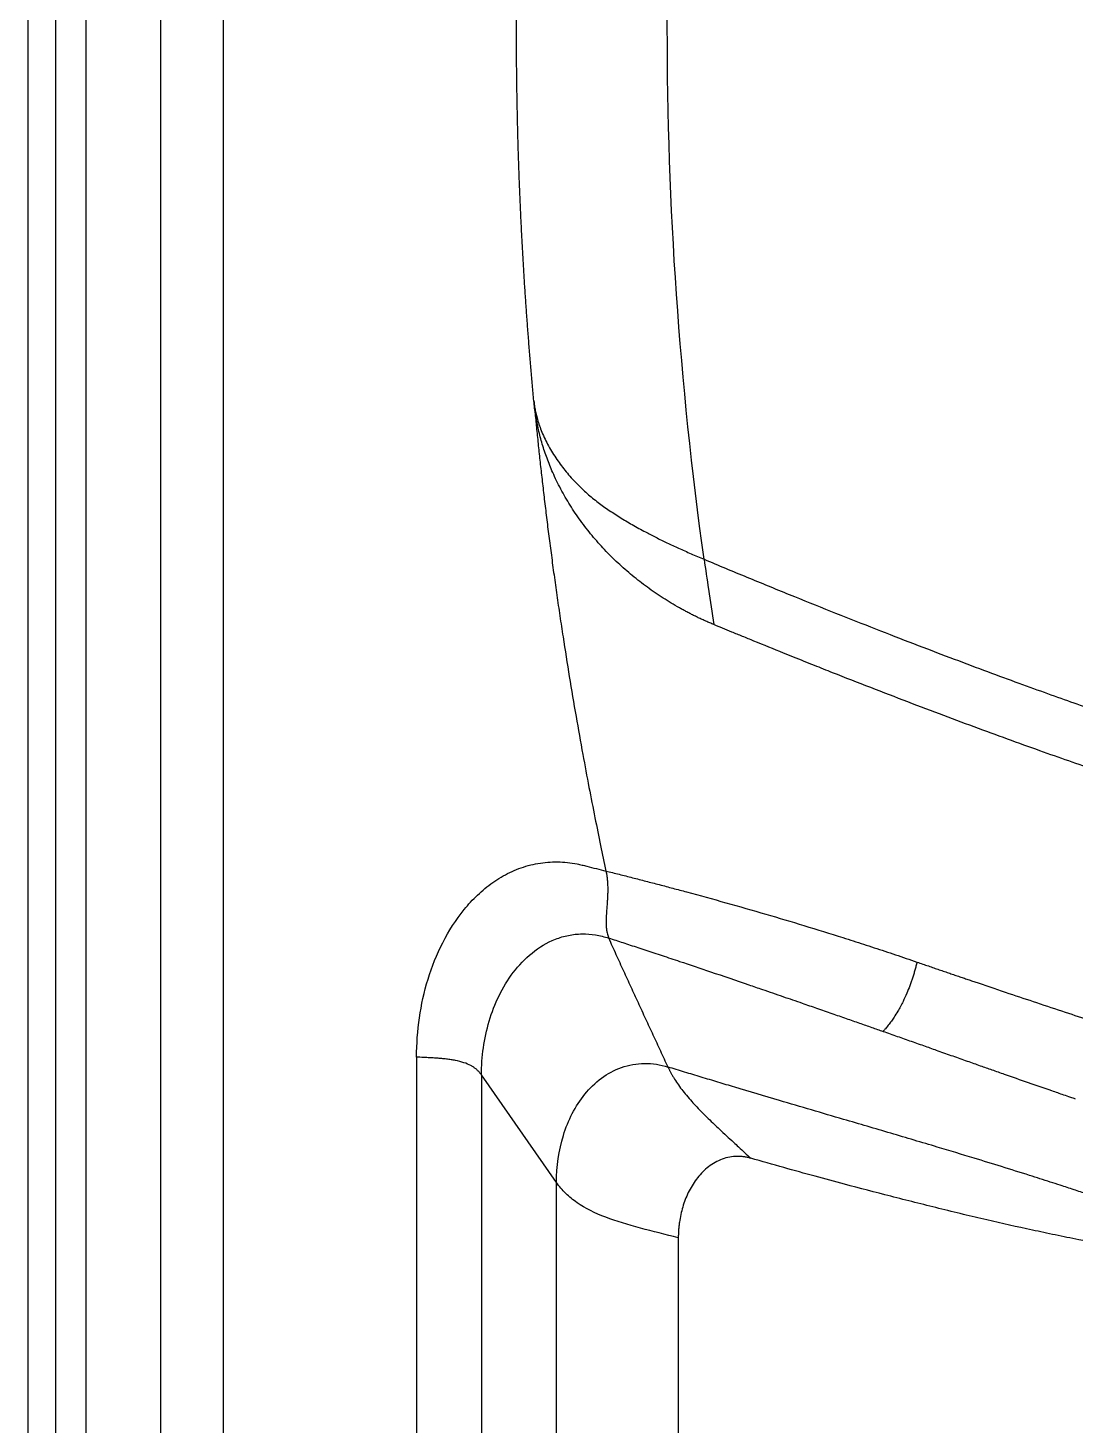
# Model space of a CAD drawing. Extents: x 525 to 609, y 649 to 778.
# Drawn here: x 525.13 to 532.07, y 686.19 to 695.45 of the extents above; entities that cross this region are included whole.
import ezdxf

# ---------------------------------------------------------------- set-up
doc = ezdxf.new("R2010")
doc.units = 0
doc.header["$MEASUREMENT"] = 0
doc.layers.add('1', color=4, linetype='Continuous')

# ---------------------------------------------------------------- blocks, each defined once
blk = doc.blocks.new('JETSETTER')
at = {"layer": '1', "color": 4, "linetype": 'Continuous', "lineweight": 25}
blk.add_line((0, 33.9948), (0, 3), dxfattribs=at)
at = {"layer": '1', "color": 3, "linetype": 'Continuous', "lineweight": 25}
for p, q in [((0.1836, 3.4171), (0.184, 33.9948)), ((0.3865, 3.6938), (0.3871, 33.9948)), ((0.878, 33.9948), (0.878, 4.327)), ((1.2959, 4.8358), (1.2959, 33.9948)), ((2.5769, 19.5038), (2.5769, 5.0708)), ((3.0069, 19.3859), (3.0069, 5.0708)), ((3.5045, 18.6723), (3.0069, 19.3859)), ((3.5045, 5.7507), (3.5045, 18.6723)), ((4.312, 18.3057), (4.312, 5.7507))]:
    blk.add_line(p, q, dxfattribs=at)
for points, knots in [([(4.4828, 22.8055), (4.3206, 23.9735), (4.2387, 25.1527), (4.2395, 27.5111), (4.3223, 28.6903), (4.4866, 29.8579)], [0, 0, 0, 0, 0.5, 0.5, 1, 1, 1, 1]), ([(3.3542, 23.8572), (3.351, 23.8916), (3.3447, 23.9603), (3.3357, 24.0633), (3.3271, 24.1664), (3.3189, 24.2695), (3.311, 24.3725), (3.3036, 24.4756), (3.2966, 24.5787), (3.29, 24.6818), (3.2838, 24.7848), (3.278, 24.8879), (3.2726, 24.991), (3.2676, 25.0941), (3.263, 25.1972), (3.2588, 25.3003), (3.255, 25.4034), (3.2516, 25.5065), (3.2486, 25.6096), (3.2461, 25.7127), (3.2439, 25.8158), (3.2421, 25.9189), (3.2407, 26.0221), (3.2398, 26.1252), (3.2392, 26.2283), (3.239, 26.3606), (3.2396, 26.522), (3.2417, 26.7125), (3.2452, 26.903), (3.2501, 27.0934), (3.2563, 27.2837), (3.264, 27.4739), (3.273, 27.664), (3.2833, 27.8541), (3.2951, 28.0441), (3.3082, 28.2341), (3.3227, 28.4239), (3.3385, 28.6137), (3.3502, 28.7401), (3.356, 28.8034)], [0, 0, 0, 0, 0.020892, 0.041777, 0.062657, 0.08353, 0.104397, 0.125259, 0.146116, 0.166968, 0.187816, 0.20866, 0.2295, 0.250336, 0.27117, 0.292, 0.312828, 0.333654, 0.354478, 0.3753, 0.396121, 0.416941, 0.43776, 0.45858, 0.479399, 0.500218, 0.538696, 0.577161, 0.615616, 0.654061, 0.692499, 0.730933, 0.769364, 0.807794, 0.846225, 0.884659, 0.923098, 0.961544, 1, 1, 1, 1]), ([(4.5467, 22.3727), (4.5382, 22.3763), (4.521, 22.3835), (4.4955, 22.3947), (4.47, 22.4063), (4.4447, 22.4182), (4.4194, 22.4305), (4.3943, 22.4431), (4.3692, 22.4561), (4.3443, 22.4695), (4.291, 22.499), (4.2107, 22.5474), (4.1063, 22.619), (4.0065, 22.6965), (3.9117, 22.7798), (3.8226, 22.8683), (3.7395, 22.9621), (3.6631, 23.0603), (3.5936, 23.1634), (3.5318, 23.2702), (3.4885, 23.3595), (3.4596, 23.428), (3.4415, 23.4749), (3.425, 23.522), (3.4101, 23.5693), (3.3968, 23.6168), (3.3851, 23.6645), (3.3749, 23.7124), (3.3664, 23.7605), (3.3593, 23.8088), (3.3559, 23.8411), (3.3542, 23.8572)], [0, 0, 0, 0, 0.0142129, 0.0284299, 0.0426534, 0.0568862, 0.0711311, 0.0853906, 0.0996674, 0.1139643, 0.1282839, 0.1919476, 0.2555529, 0.3188883, 0.3817776, 0.4447106, 0.5068503, 0.5693138, 0.6307543, 0.6927757, 0.7537188, 0.7789528, 0.8039955, 0.8288681, 0.8535917, 0.8781875, 0.9026768, 0.9270813, 0.9514222, 0.9757213, 1, 1, 1, 1]), ([(3.3542, 23.8572), (3.3548, 23.8518), (3.3559, 23.841), (3.3581, 23.8247), (3.3607, 23.8085), (3.3637, 23.7922), (3.3671, 23.7759), (3.3709, 23.7597), (3.3774, 23.7348), (3.3875, 23.7015), (3.4092, 23.6424), (3.4447, 23.5663), (3.4979, 23.4782), (3.5595, 23.3946), (3.6155, 23.3308), (3.6629, 23.2829), (3.6984, 23.2498), (3.7344, 23.2186), (3.7705, 23.1899), (3.8073, 23.1628), (3.8447, 23.1363), (3.8838, 23.1101), (3.9373, 23.0758), (4.0072, 23.0341), (4.0871, 22.9901), (4.1641, 22.9504), (4.2375, 22.9146), (4.3153, 22.8784), (4.3974, 22.8417), (4.4539, 22.8177), (4.4828, 22.8054)], [0, 0, 0, 0, 0.0100805, 0.0202004, 0.0303655, 0.0405814, 0.050854, 0.0611887, 0.0715911, 0.0983665, 0.1257638, 0.1881836, 0.2536324, 0.316277, 0.3802873, 0.4107848, 0.4411296, 0.4703279, 0.4989875, 0.5266461, 0.5549849, 0.5840197, 0.6137656, 0.6727123, 0.7349629, 0.782826, 0.8332484, 0.8862396, 0.9418137, 1, 1, 1, 1]), ([(3.3542, 23.8572), (3.3574, 23.8237), (3.3639, 23.7555), (3.3742, 23.6516), (3.3853, 23.5443), (3.3972, 23.4337), (3.41, 23.3198), (3.4236, 23.2025), (3.4382, 23.0819), (3.4537, 22.9581), (3.4703, 22.8309), (3.4879, 22.7004), (3.5067, 22.5667), (3.5266, 22.4298), (3.5671, 22.1615), (3.6172, 21.8547), (3.6765, 21.5224), (3.7185, 21.2984), (3.758, 21.0969), (3.7955, 20.912), (3.8204, 20.7943), (3.8323, 20.7381)], [0, 0, 0, 0, 0.032002, 0.065081, 0.099238, 0.134473, 0.170785, 0.208174, 0.24664, 0.286182, 0.326799, 0.36849, 0.411253, 0.455088, 0.499992, 0.669076, 0.750416, 0.820662, 0.885673, 0.94545, 1, 1, 1, 1]), ([(4.4828, 22.8055), (4.5773, 22.7657), (4.7665, 22.6869), (5.0478, 22.5719), (5.3231, 22.4612), (5.5005, 22.391), (5.7608, 22.2889), (5.9265, 22.2251), (6.238, 22.1069), (6.5297, 21.9981), (6.903, 21.8636), (7.2117, 21.7562), (7.4572, 21.6735), (7.5793, 21.6335), (7.6295, 21.6173)], [0, 0, 0, 0, 0.0625, 0.125, 0.1875, 0.25, 0.25, 0.375, 0.375, 0.5, 0.625, 0.75, 0.875, 1, 1, 1, 1]), ([(4.4828, 22.8054), (4.4926, 22.7391), (4.5139, 22.5949), (4.5352, 22.4506), (4.5467, 22.3727)], [0, 0, 0, 0, 0.460022, 1, 1, 1, 1]), ([(7.7277, 21.1932), (7.7247, 21.1942), (7.7187, 21.196), (7.7093, 21.199), (7.6995, 21.202), (7.6893, 21.2052), (7.6788, 21.2085), (7.6679, 21.212), (7.6566, 21.2155), (7.645, 21.2192), (7.633, 21.223), (7.6206, 21.2269), (7.6079, 21.231), (7.5948, 21.2351), (7.5813, 21.2394), (7.5674, 21.2439), (7.5532, 21.2484), (7.5248, 21.2576), (7.4798, 21.2721), (7.4147, 21.2934), (7.3438, 21.3168), (7.244, 21.3501), (7.1071, 21.3965), (6.9288, 21.458), (6.733, 21.527), (6.4561, 21.6264), (6.0785, 21.7657), (5.6729, 21.9206), (5.3807, 22.0352), (5.2093, 22.1032), (5.1009, 22.1466), (4.9671, 22.2005), (4.8542, 22.2463), (4.7397, 22.2932), (4.67, 22.3218), (4.6064, 22.348), (4.5659, 22.3648), (4.5467, 22.3727)], [0, 0, 0, 0, 0.0076895, 0.0153964, 0.0231206, 0.030862, 0.0386203, 0.0463955, 0.0541874, 0.0619959, 0.0698208, 0.0776619, 0.0855191, 0.0933922, 0.1012811, 0.1091856, 0.1171056, 0.1250408, 0.1556362, 0.1866758, 0.2181552, 0.2500689, 0.3113311, 0.3750713, 0.4359534, 0.5000788, 0.6250256, 0.7499785, 0.8124815, 0.8415471, 0.8749888, 0.8907794, 0.9374923, 0.955325, 0.9716824, 0.9865717, 1, 1, 1, 1]), ([(2.5769, 19.5038), (2.5769, 19.5911), (2.5894, 19.7657), (2.6458, 20.0223), (2.7107, 20.1851), (2.7902, 20.3406), (2.8372, 20.4148), (2.9198, 20.5164), (2.979, 20.5808), (3.0801, 20.6645), (3.1932, 20.7315), (3.3162, 20.778), (3.4026, 20.7933), (3.4896, 20.8001), (3.5554, 20.799), (3.6309, 20.7874), (3.6629, 20.7804), (3.6842, 20.7753), (3.6947, 20.7726), (3.7477, 20.7594), (3.79, 20.7488), (3.8323, 20.7381)], [0, 0, 0, 0, 0.125, 0.25, 0.375, 0.375, 0.5, 0.5, 0.5625, 0.625, 0.6875, 0.75, 0.8125, 0.8125, 0.875, 0.90625, 0.921875, 0.921875, 0.9375, 0.9375, 1, 1, 1, 1]), ([(3.8323, 20.7381), (3.833, 20.7347), (3.8345, 20.7277), (3.8363, 20.7173), (3.838, 20.7066), (3.8395, 20.6958), (3.8407, 20.6848), (3.8424, 20.6669), (3.8439, 20.6417), (3.8442, 20.6102), (3.8434, 20.5784), (3.8419, 20.5491), (3.8397, 20.5184), (3.8373, 20.4873), (3.8351, 20.4577), (3.8334, 20.43), (3.8327, 20.4055), (3.833, 20.3802), (3.8348, 20.3569), (3.8379, 20.3367), (3.8419, 20.3201), (3.8462, 20.3063), (3.8499, 20.2977), (3.8517, 20.2935)], [0, 0, 0, 0, 0.0201379, 0.0405443, 0.0612307, 0.0822078, 0.1034858, 0.1250739, 0.1857256, 0.2501251, 0.3094107, 0.3751667, 0.4281104, 0.5001857, 0.574134, 0.6251836, 0.6912775, 0.7501609, 0.8147217, 0.8750989, 0.9178886, 0.9594974, 1, 1, 1, 1]), ([(3.8323, 20.7381), (3.8469, 20.7345), (3.876, 20.7272), (3.9198, 20.7162), (3.9638, 20.7051), (4.0079, 20.6939), (4.0523, 20.6825), (4.0968, 20.671), (4.1414, 20.6594), (4.1862, 20.6477), (4.2312, 20.6358), (4.2763, 20.6239), (4.3216, 20.6118), (4.439, 20.5802), (4.6303, 20.5275), (4.8901, 20.4531), (5.1493, 20.3759), (5.3414, 20.3163), (5.4723, 20.2745), (5.5414, 20.2523), (5.611, 20.2296), (5.6812, 20.2064), (5.7519, 20.1828), (5.8231, 20.1587), (5.8705, 20.1425), (5.8943, 20.1343)], [0, 0, 0, 0, 0.0202923, 0.040683, 0.0611719, 0.0817583, 0.1024418, 0.1232219, 0.144098, 0.1650695, 0.1861359, 0.2072967, 0.2285511, 0.2498986, 0.3728401, 0.4998232, 0.622428, 0.7499011, 0.7840912, 0.8187967, 0.8540162, 0.8897482, 0.9259909, 0.9627422, 1, 1, 1, 1]), ([(3.0069, 19.3859), (3.0069, 19.5064), (3.0235, 19.627), (3.0752, 19.8002), (3.1187, 19.9129), (3.1813, 20.0165), (3.2542, 20.1124), (3.2958, 20.1565), (3.3894, 20.2323), (3.4415, 20.2639), (3.5257, 20.2969), (3.5836, 20.3141), (3.6739, 20.3238), (3.7643, 20.317), (3.8229, 20.3023), (3.8515, 20.2927)], [0, 0, 0, 0, 0.25, 0.25, 0.375, 0.5, 0.5, 0.625, 0.625, 0.75, 0.75, 0.8125, 0.875, 0.9375, 1, 1, 1, 1]), ([(4.2438, 19.4381), (4.2277, 19.4731), (4.1952, 19.5435), (4.1463, 19.6494), (4.0968, 19.7563), (4.0478, 19.8625), (3.9989, 19.9684), (3.9502, 20.0746), (3.9009, 20.1827), (3.868, 20.2559), (3.8515, 20.2927)], [0, 0, 0, 0, 0.123141, 0.247692, 0.373404, 0.5, 0.622042, 0.746338, 0.872481, 1, 1, 1, 1]), ([(3.8517, 20.2935), (3.8669, 20.2885), (3.898, 20.2784), (3.9453, 20.263), (3.9943, 20.247), (4.0448, 20.2304), (4.0968, 20.2133), (4.1505, 20.1956), (4.2057, 20.1773), (4.2624, 20.1584), (4.3694, 20.1227), (4.5424, 20.0645), (4.7252, 20.0023), (4.8849, 19.9475), (5.0029, 19.9068), (5.1228, 19.8653), (5.2311, 19.8278), (5.3284, 19.7939), (5.4229, 19.7609), (5.5108, 19.7302), (5.5923, 19.7018), (5.6443, 19.6836), (5.6692, 19.6748)], [0, 0, 0, 0, 0.024537, 0.049942, 0.076214, 0.103356, 0.131368, 0.160253, 0.190011, 0.220644, 0.252152, 0.363477, 0.502285, 0.551689, 0.626914, 0.69778, 0.751371, 0.808066, 0.861279, 0.911007, 0.957247, 1, 1, 1, 1]), ([(5.8941, 20.1342), (5.8931, 20.1298), (5.891, 20.1208), (5.8877, 20.1074), (5.8842, 20.0941), (5.8806, 20.0808), (5.8768, 20.0675), (5.8729, 20.0543), (5.8688, 20.0412), (5.8647, 20.0282), (5.8603, 20.0153), (5.8559, 20.0024), (5.8513, 19.9897), (5.8419, 19.9643), (5.8261, 19.9249), (5.7998, 19.8674), (5.7713, 19.8143), (5.7448, 19.7716), (5.7238, 19.7409), (5.7046, 19.7153), (5.6875, 19.6946), (5.6758, 19.6818), (5.6706, 19.6762), (5.6692, 19.6748)], [0, 0, 0, 0, 0.0253076, 0.0504756, 0.0755116, 0.1004231, 0.1252173, 0.149901, 0.1744809, 0.1989635, 0.2233551, 0.2476615, 0.2718887, 0.2960438, 0.3929747, 0.5006816, 0.6425232, 0.7344812, 0.8009145, 0.8752183, 0.9436815, 0.9855132, 1, 1, 1, 1]), ([(5.8943, 20.1343), (5.907, 20.1299), (5.9323, 20.1212), (5.9697, 20.1084), (6.0063, 20.0958), (6.0421, 20.0835), (6.0771, 20.0716), (6.1113, 20.0599), (6.1447, 20.0485), (6.1773, 20.0374), (6.2092, 20.0265), (6.2403, 20.0159), (6.2706, 20.0057), (6.3595, 19.9755), (6.5001, 19.9281), (6.6926, 19.8636), (6.8743, 19.8031), (7.0526, 19.744), (7.2196, 19.689), (7.3805, 19.6363), (7.5294, 19.5878), (7.6699, 19.5423), (7.7975, 19.5013), (7.9147, 19.464), (8.0182, 19.4316), (8.0876, 19.4102), (8.1303, 19.3973), (8.1528, 19.3906), (8.174, 19.3843), (8.1939, 19.3785), (8.2123, 19.3731), (8.2296, 19.3682), (8.24, 19.3654), (8.2452, 19.3639)], [0, 0, 0, 0, 0.011589, 0.022976, 0.03416, 0.045141, 0.055919, 0.066492, 0.076861, 0.087025, 0.096983, 0.106736, 0.116282, 0.125622, 0.191111, 0.25172, 0.316631, 0.377747, 0.442099, 0.503256, 0.567001, 0.627992, 0.691162, 0.751997, 0.814777, 0.875695, 0.893767, 0.911734, 0.929597, 0.947355, 0.965009, 0.982557, 1, 1, 1, 1]), ([(5.6692, 19.6748), (5.685, 19.6693), (5.7165, 19.6583), (5.7636, 19.6417), (5.8104, 19.6252), (5.8568, 19.6089), (5.903, 19.5926), (5.9619, 19.5718), (6.0383, 19.5446), (6.1308, 19.5118), (6.2245, 19.4787), (6.3106, 19.4483), (6.3928, 19.4192), (6.4983, 19.3821), (6.6307, 19.3358), (6.7612, 19.2905), (6.8547, 19.2583), (6.9065, 19.2405), (6.9323, 19.2317), (6.9425, 19.2282)], [0, 0, 0, 0, 0.036176, 0.072245, 0.108184, 0.143975, 0.179602, 0.215051, 0.28059, 0.357753, 0.431351, 0.500472, 0.560528, 0.625577, 0.750583, 0.875415, 0.937743, 0.975362, 1, 1, 1, 1]), ([(3.0069, 19.3859), (3.0052, 19.3882), (3.002, 19.3927), (2.9968, 19.3993), (2.9913, 19.4056), (2.9855, 19.4116), (2.9794, 19.4175), (2.973, 19.4231), (2.9662, 19.4286), (2.9591, 19.4337), (2.9517, 19.4387), (2.944, 19.4434), (2.9249, 19.454), (2.8901, 19.4684), (2.8452, 19.4797), (2.8053, 19.4866), (2.7751, 19.4906), (2.7433, 19.494), (2.7118, 19.4966), (2.6784, 19.4987), (2.6488, 19.5003), (2.6218, 19.5017), (2.5994, 19.5028), (2.5844, 19.5035), (2.5769, 19.5038)], [0, 0, 0, 0, 0.021644, 0.043403, 0.065291, 0.087325, 0.109519, 0.131888, 0.154448, 0.177211, 0.200192, 0.223404, 0.24686, 0.365885, 0.496301, 0.557588, 0.622657, 0.683217, 0.748975, 0.80691, 0.874689, 0.916462, 0.958232, 1, 1, 1, 1]), ([(3.5045, 18.6723), (3.5045, 18.7786), (3.5193, 18.885), (3.5658, 19.035), (3.6048, 19.1318), (3.6881, 19.2619), (3.761, 19.3336), (3.8424, 19.3941), (3.8874, 19.4188), (3.9599, 19.4442), (4.0099, 19.4573), (4.0879, 19.4641), (4.1404, 19.4601), (4.1926, 19.452), (4.2184, 19.4459), (4.2438, 19.4381)], [0, 0, 0, 0, 0.25, 0.25, 0.375, 0.5, 0.625, 0.625, 0.75, 0.75, 0.8125, 0.875, 0.9375, 0.9375, 1, 1, 1, 1]), ([(7.1866, 18.5405), (7.1599, 18.5496), (7.1054, 18.5681), (7.0217, 18.5961), (6.9345, 18.6249), (6.853, 18.6516), (6.7549, 18.6832), (6.6254, 18.7245), (6.4573, 18.7774), (6.2532, 18.8399), (6.0083, 18.9138), (5.7718, 18.984), (5.5647, 19.045), (5.3186, 19.1172), (5.0256, 19.2032), (4.7478, 19.2857), (4.5749, 19.3376), (4.4642, 19.371), (4.3538, 19.4045), (4.2805, 19.4269), (4.2438, 19.4381)], [0, 0, 0, 0, 0.027603, 0.056394, 0.086371, 0.117531, 0.140291, 0.187117, 0.250486, 0.312419, 0.395621, 0.50007, 0.55301, 0.605954, 0.749946, 0.850312, 0.887873, 0.925473, 0.962714, 1, 1, 1, 1]), ([(4.2438, 19.4381), (4.2449, 19.4357), (4.2472, 19.4309), (4.2508, 19.4234), (4.2545, 19.4158), (4.2585, 19.408), (4.2628, 19.4), (4.2672, 19.3919), (4.2718, 19.3837), (4.2766, 19.3753), (4.2874, 19.3573), (4.3059, 19.3285), (4.3341, 19.2896), (4.3661, 19.2497), (4.3996, 19.2111), (4.436, 19.1718), (4.4724, 19.1343), (4.5114, 19.0958), (4.5482, 19.0604), (4.5888, 19.0222), (4.6308, 18.983), (4.6735, 18.9434), (4.7142, 18.9058), (4.7526, 18.8702), (4.7796, 18.8452), (4.7929, 18.8329)], [0, 0, 0, 0, 0.013784, 0.027589, 0.041419, 0.055274, 0.069157, 0.083071, 0.097018, 0.111002, 0.125025, 0.185889, 0.249985, 0.309797, 0.374969, 0.434514, 0.499971, 0.558199, 0.62498, 0.676232, 0.749987, 0.821882, 0.874993, 0.938579, 1, 1, 1, 1]), ([(4.7928, 18.8328), (4.789, 18.8339), (4.7815, 18.8359), (4.77, 18.8385), (4.7587, 18.8407), (4.7473, 18.8425), (4.7359, 18.8439), (4.7246, 18.8448), (4.7133, 18.8453), (4.7021, 18.8454), (4.6775, 18.8447), (4.6395, 18.8395), (4.5906, 18.8236), (4.5445, 18.7998), (4.4886, 18.7596), (4.429, 18.696), (4.3846, 18.6221), (4.3572, 18.5589), (4.3407, 18.5101), (4.3279, 18.4598), (4.3203, 18.4173), (4.316, 18.383), (4.3137, 18.3572), (4.3122, 18.3315), (4.3121, 18.3143), (4.312, 18.3057)], [0, 0, 0, 0, 0.014343, 0.028534, 0.04259, 0.056528, 0.070367, 0.084125, 0.09782, 0.111471, 0.125099, 0.1872, 0.250045, 0.311272, 0.375039, 0.499854, 0.624763, 0.686478, 0.74983, 0.811871, 0.874904, 0.906356, 0.937663, 0.968865, 1, 1, 1, 1]), ([(7.2982, 18.2286), (7.2598, 18.2359), (7.1845, 18.2501), (7.074, 18.2715), (6.95, 18.296), (6.8124, 18.324), (6.6087, 18.3672), (6.4057, 18.4128), (6.1989, 18.4617), (5.9867, 18.5133), (5.7235, 18.5794), (5.4503, 18.6508), (5.2142, 18.7147), (5.0075, 18.7719), (4.8658, 18.8121), (4.7928, 18.8328)], [0, 0, 0, 0, 0.045552, 0.08919, 0.130914, 0.192583, 0.252682, 0.373108, 0.434673, 0.500002, 0.627162, 0.750463, 0.828603, 0.911781, 1, 1, 1, 1]), ([(4.312, 18.3057), (4.2267, 18.3271), (4.1419, 18.3477), (3.9794, 18.3915), (3.9019, 18.4147), (3.7603, 18.4692), (3.6963, 18.5005), (3.6139, 18.5572), (3.5635, 18.5981), (3.5226, 18.6463), (3.5045, 18.6723)], [0, 0, 0, 0, 0.25, 0.25, 0.5, 0.5, 0.75, 0.75, 0.875, 1, 1, 1, 1])]:
    blk.add_open_spline(points, degree=3, knots=knots, dxfattribs=at)

msp = doc.modelspace()

# ---------------------------------------------------------------- block references
at = {"layer": '1'}
msp.add_blockref('JETSETTER', (525.1273, 669.1243), dxfattribs=at)

doc.saveas('drawing.dxf')
